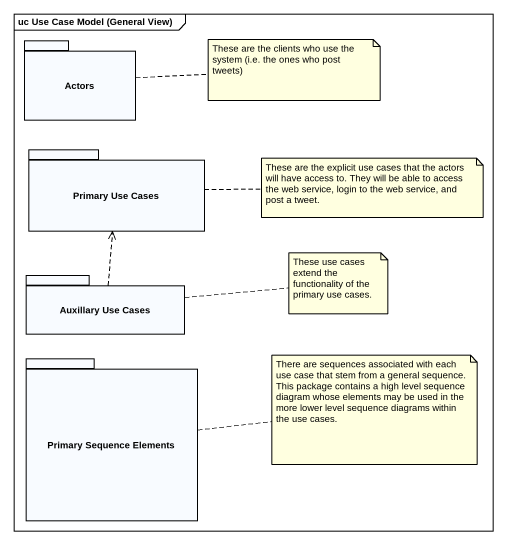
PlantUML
@startuml
mainframe uc Use Case Model (General View)
package Actors {
}
package "Primary Use Cases" as Primary_Use_Cases {
}
package "Auxillary Use Cases" as Auxillary_Use_Cases {
}
package "Primary Sequence Elements" as Primary_Sequence_Elements {
}
Auxillary_Use_Cases .up.> Primary_Use_Cases
note right of Actors : These are the clients who use the system (i.e. the ones who post tweets)
note right of Primary_Use_Cases : These are the explicit use cases that the actors will have access to. They will be able to access the web service, login to the web service, and post a tweet.
note right of Auxillary_Use_Cases : These use cases extend the functionality of the primary use cases.
note right of Primary_Sequence_Elements : There are sequences associated with each use case that stem from a general sequence. This package contains a high level sequence diagram whose elements may be used in the more lower level sequence diagrams within the use cases.
@enduml
